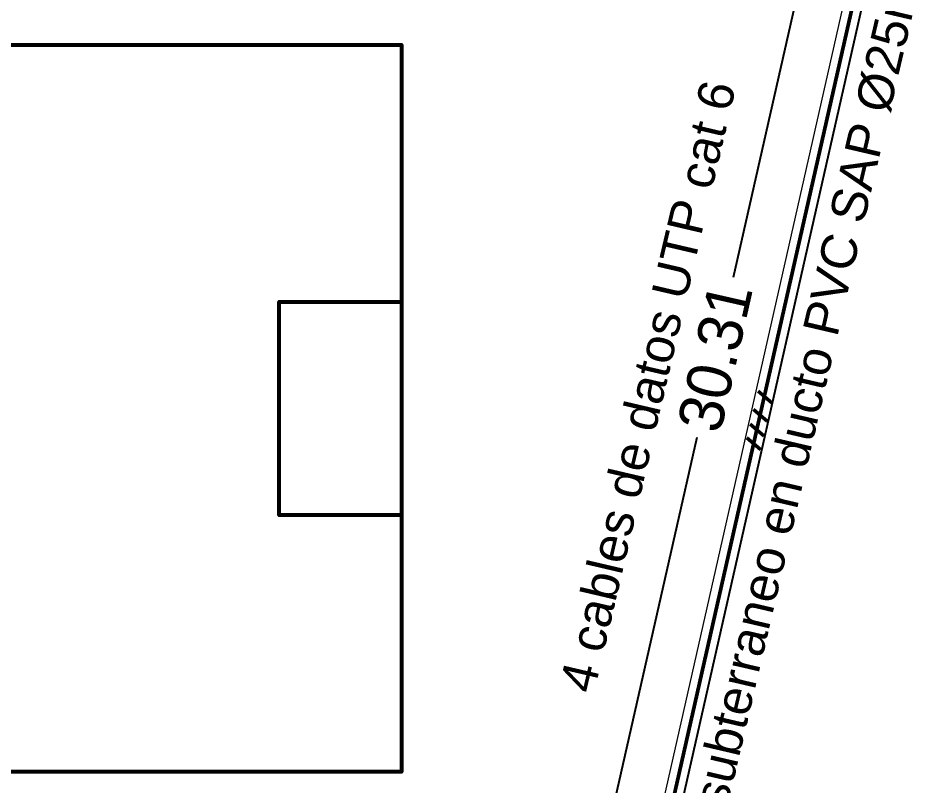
# Model space of a CAD drawing. Header units: metres. Extents: x 643973 to 644410, y 8488260 to 8488397.
# Drawn here: x 644381.73 to 644402.18, y 8488327.42 to 8488344.66 of the extents above; entities that cross this region are included whole.
import ezdxf

# ---------------------------------------------------------------- set-up
doc = ezdxf.new("R2010")
doc.units = ezdxf.units.M
doc.header["$MEASUREMENT"] = 0
for name, color, linetype, lineweight in [('Anotaciones - Textos_Pluma_Nº__86', 7, 'Continuous', 20), ('CIRCUITO DE DATOS', 4, 'COMPU_LINE', 50), ('MUROS', 251, 'Continuous', 53)]:
    doc.layers.add(name, color=color, linetype=linetype, lineweight=lineweight)
doc.layers.add('Planta', color=251, linetype='Continuous')
doc.styles.add('style4', font='arial.ttf')
doc.linetypes.add('COMPU_LINE', pattern='A,0.5,-0.1,["R",Standard,S=0.1,R=0,X=-0.05,Y=-0.05],-0.1', length=0.7)
doc.dimstyles.new('UTILIZAR', dxfattribs={"dimtxt": 0.18, "dimasz": 0.18, "dimexe": 0.18, "dimexo": 0.0625, "dimgap": 0.09, "dimtad": 0, "dimtih": 1, "dimtoh": 1, "dimdec": 4, "dimzin": 0, "dimdsep": 46, "dimtxsty": 'Standard', "dimcen": 0.09, "dimadec": 0, "dimazin": 0, "dimtfac": 1, "dimtdec": 4, "dimtofl": 0, "dimtmove": 0, "dimatfit": 3, "dimfxl": 1, "dimtolj": 1, "dimtzin": 0, "dimarcsym": 0})

# ---------------------------------------------------------------- blocks, each defined once
blk = doc.blocks.new('*D194')
at = {"layer": 'Anotaciones - Textos_Pluma_Nº__86', "color": 0, "lineweight": -2, "transparency": 16777216}
for p, q in [((644401.018, 8488351.763), (644400.547, 8488351.87)), ((644400.683, 8488351.654), (644397.788, 8488338.842)), ((644394.081, 8488322.441), (644396.976, 8488335.253)), ((644394.337, 8488322.199), (644393.866, 8488322.305))]:
    blk.add_line(p, q, dxfattribs=at)
at = {"layer": 'Anotaciones - Textos_Pluma_Nº__86', "color": 0, "transparency": 16777216}
for points in [[(644400.654, 8488351.661), (644400.712, 8488351.648), (644400.723, 8488351.83)], [(644394.052, 8488322.448), (644394.11, 8488322.435), (644394.041, 8488322.266)]]:
    blk.add_solid(points, dxfattribs=at)
at = {"layer": 'Defpoints', "color": 0, "transparency": 16777216}
for p in [(644400.723, 8488351.83), (644401.079, 8488351.749), (644394.398, 8488322.185)]:
    blk.add_point(p, dxfattribs=at)
at = {"layer": 'Anotaciones - Textos_Pluma_Nº__86', "color": 0, "transparency": 16777216, "insert": (644397.382, 8488337.048), "char_height": 1, "attachment_point": 5, "rotation": 77.265}
blk.add_mtext('\\A1;30.31', dxfattribs=at)

msp = doc.modelspace()

# ---------------------------------------------------------------- linework, layer by layer
at = {"layer": 'Anotaciones - Textos_Pluma_Nº__86'}
msp.add_line((644395.03972, 8488321.85215), (644401.72131, 8488351.41646), dxfattribs=at)
at = {"layer": 'CIRCUITO DE DATOS'}
for p, q in [((644395.29264, 8488322.04415), (644401.97423, 8488351.60846)), ((644398.34413, 8488336.28512), (644398.65136, 8488336.02302)), ((644398.23975, 8488335.87618), (644398.54698, 8488335.61408)), ((644398.16887, 8488335.54164), (644398.4761, 8488335.27954)), ((644398.09498, 8488335.23789), (644398.40221, 8488334.97579))]:
    msp.add_line(p, q, dxfattribs=at)
at = {"layer": 'MUROS'}
for points in [[(644366.98965, 8488327.733), (644366.98965, 8488344.06375), (644390.33738, 8488344.06375), (644390.33738, 8488327.733)], [(644390.33738, 8488338.29358), (644390.33738, 8488333.50317), (644387.59542, 8488333.50317), (644387.59542, 8488338.29358)]]:
    msp.add_lwpolyline(points, close=True, dxfattribs=at)
at = {"layer": 'Planta', "color": 2}
msp.add_line((644395.46644, 8488321.84491), (644402.14803, 8488351.40922), dxfattribs=at)

# ---------------------------------------------------------------- texts
at = {"layer": 'Planta', "color": 0, "style": 'style4'}
for s, rotation, p in [('Tramo subterraneo en ducto PVC SAP Ø25mm', 76.84926, (644396.83973, 8488323.44355)), ('4 cables de datos UTP cat 6', 76.829417, (644394.65627, 8488329.46857))]:
    msp.add_text(s, height=0.8, rotation=rotation, dxfattribs=at).set_placement(p)

# ---------------------------------------------------------------- dimensions: what is measured, and where the dimension line sits
at = {"layer": 'Anotaciones - Textos_Pluma_Nº__86'}
dim = msp.add_aligned_dim(p1=(644394.3977, 8488322.185), p2=(644401.07928, 8488351.74932), distance=0.36558, dimstyle='UTILIZAR', override={"dimtxt": 1, "dimtih": 0, "dimdec": 2}, dxfattribs=at)
dim.commit()
dim.dimension.update_dxf_attribs({"geometry": '*D194', "text_midpoint": (644397.3819, 8488337.04775)})

doc.saveas('drawing.dxf')
